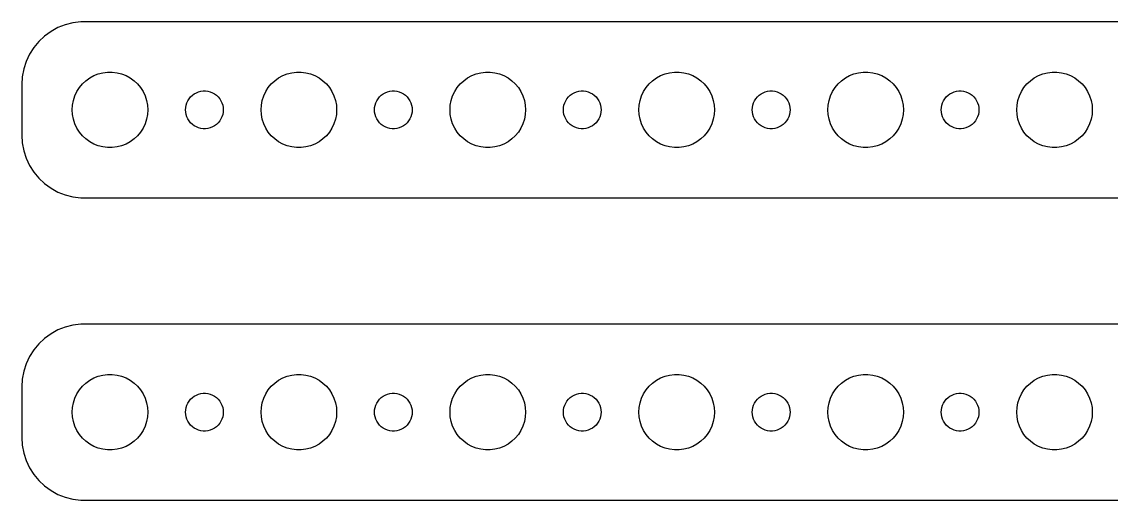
# Model space of a CAD drawing. Header units: metres. Extents: x -180 to 180, y 41 to 79.
# Drawn here: x -179.5 to -93, y 41 to 79 of the extents above; entities that cross this region are included whole.
import ezdxf

# ---------------------------------------------------------------- set-up
doc = ezdxf.new("R2010")
doc.units = ezdxf.units.M

msp = doc.modelspace()

# ---------------------------------------------------------------- linework, layer by layer
for p, q in [((-176.045, 78.7553), (-176.629, 78.5241)), ((-175.437, 78.9114), (-176.045, 78.7553)), ((-174.814, 78.9901), (-175.437, 78.9114)), ((174.814, 78.9901), (-174.814, 78.9901)), ((-177.687, 77.8526), (-178.145, 77.4227)), ((-177.179, 78.2216), (-177.687, 77.8526)), ((-176.629, 78.5241), (-177.179, 78.2216)), ((-178.145, 77.4227), (-178.545, 76.9389)), ((-178.882, 76.4088), (-179.149, 75.8406)), ((-178.545, 76.9389), (-178.882, 76.4088)), ((-179.149, 75.8406), (-179.343, 75.2434)), ((-179.461, 74.6267), (-179.5, 74)), ((-179.343, 75.2434), (-179.461, 74.6267)), ((-174.412, 74.3115), (-174.107, 74.533)), ((-174.107, 74.533), (-173.777, 74.7145)), ((-173.777, 74.7145), (-173.427, 74.8532)), ((-173.427, 74.8532), (-173.062, 74.9469)), ((-173.062, 74.9469), (-172.688, 74.9941)), ((-172.688, 74.9941), (-172.312, 74.9941)), ((-172.312, 74.9941), (-171.938, 74.9469)), ((-171.938, 74.9469), (-171.573, 74.8532)), ((-171.573, 74.8532), (-171.223, 74.7145)), ((-171.223, 74.7145), (-170.893, 74.533)), ((-170.893, 74.533), (-170.588, 74.3115)), ((-159.412, 74.3115), (-159.107, 74.533)), ((-159.107, 74.533), (-158.777, 74.7145)), ((-158.777, 74.7145), (-158.427, 74.8532)), ((-158.427, 74.8532), (-158.062, 74.9469)), ((-158.062, 74.9469), (-157.688, 74.9941)), ((-157.688, 74.9941), (-157.312, 74.9941)), ((-157.312, 74.9941), (-156.938, 74.9469)), ((-156.938, 74.9469), (-156.573, 74.8532)), ((-156.573, 74.8532), (-156.223, 74.7145)), ((-156.223, 74.7145), (-155.893, 74.533)), ((-155.893, 74.533), (-155.588, 74.3115)), ((-144.412, 74.3115), (-144.107, 74.533)), ((-144.107, 74.533), (-143.777, 74.7145)), ((-143.777, 74.7145), (-143.427, 74.8532)), ((-143.427, 74.8532), (-143.062, 74.9469)), ((-143.062, 74.9469), (-142.688, 74.9941)), ((-142.688, 74.9941), (-142.312, 74.9941)), ((-142.312, 74.9941), (-141.938, 74.9469)), ((-141.938, 74.9469), (-141.573, 74.8532)), ((-141.573, 74.8532), (-141.223, 74.7145)), ((-141.223, 74.7145), (-140.893, 74.533)), ((-140.893, 74.533), (-140.588, 74.3115)), ((-129.412, 74.3115), (-129.107, 74.533)), ((-129.107, 74.533), (-128.777, 74.7145)), ((-128.777, 74.7145), (-128.427, 74.8532)), ((-128.427, 74.8532), (-128.062, 74.9469)), ((-128.062, 74.9469), (-127.688, 74.9941)), ((-127.688, 74.9941), (-127.312, 74.9941)), ((-127.312, 74.9941), (-126.938, 74.9469)), ((-126.938, 74.9469), (-126.573, 74.8532)), ((-126.573, 74.8532), (-126.223, 74.7145)), ((-126.223, 74.7145), (-125.893, 74.533)), ((-125.893, 74.533), (-125.588, 74.3115)), ((-114.412, 74.3115), (-114.107, 74.533)), ((-114.107, 74.533), (-113.777, 74.7145)), ((-113.777, 74.7145), (-113.427, 74.8532)), ((-113.427, 74.8532), (-113.062, 74.9469)), ((-113.062, 74.9469), (-112.688, 74.9941)), ((-112.688, 74.9941), (-112.312, 74.9941)), ((-112.312, 74.9941), (-111.938, 74.9469)), ((-111.938, 74.9469), (-111.573, 74.8532)), ((-111.573, 74.8532), (-111.223, 74.7145)), ((-111.223, 74.7145), (-110.893, 74.533)), ((-110.893, 74.533), (-110.588, 74.3115)), ((-99.4123, 74.3115), (-99.1075, 74.533)), ((-99.1075, 74.533), (-98.7773, 74.7145)), ((-98.7773, 74.7145), (-98.427, 74.8532)), ((-98.427, 74.8532), (-98.0621, 74.9469)), ((-98.0621, 74.9469), (-97.6884, 74.9941)), ((-97.6884, 74.9941), (-97.3116, 74.9941)), ((-97.3116, 74.9941), (-96.9379, 74.9469)), ((-96.9379, 74.9469), (-96.573, 74.8532)), ((-96.573, 74.8532), (-96.2227, 74.7145)), ((-96.2227, 74.7145), (-95.8925, 74.533)), ((-95.8925, 74.533), (-95.5877, 74.3115)), ((-179.5, 74), (-179.5, 70)), ((-175.129, 73.4453), (-174.927, 73.7634)), ((-174.927, 73.7634), (-174.687, 74.0536)), ((-174.687, 74.0536), (-174.412, 74.3115)), ((-170.588, 74.3115), (-170.313, 74.0536)), ((-170.313, 74.0536), (-170.073, 73.7634)), ((-170.073, 73.7634), (-169.871, 73.4453)), ((-160.129, 73.4453), (-159.927, 73.7634)), ((-159.927, 73.7634), (-159.687, 74.0536)), ((-159.687, 74.0536), (-159.412, 74.3115)), ((-155.588, 74.3115), (-155.313, 74.0536)), ((-155.313, 74.0536), (-155.073, 73.7634)), ((-155.073, 73.7634), (-154.871, 73.4453)), ((-145.129, 73.4453), (-144.927, 73.7634)), ((-144.927, 73.7634), (-144.687, 74.0536)), ((-144.687, 74.0536), (-144.412, 74.3115)), ((-140.588, 74.3115), (-140.313, 74.0536)), ((-140.313, 74.0536), (-140.073, 73.7634)), ((-140.073, 73.7634), (-139.871, 73.4453)), ((-130.129, 73.4453), (-129.927, 73.7634)), ((-129.927, 73.7634), (-129.687, 74.0536)), ((-129.687, 74.0536), (-129.412, 74.3115)), ((-125.588, 74.3115), (-125.313, 74.0536)), ((-125.313, 74.0536), (-125.073, 73.7634)), ((-125.073, 73.7634), (-124.871, 73.4453)), ((-115.129, 73.4453), (-114.927, 73.7634)), ((-114.927, 73.7634), (-114.687, 74.0536)), ((-114.687, 74.0536), (-114.412, 74.3115)), ((-110.588, 74.3115), (-110.313, 74.0536)), ((-110.313, 74.0536), (-110.073, 73.7634)), ((-110.073, 73.7634), (-109.871, 73.4453)), ((-100.129, 73.4453), (-99.927, 73.7634)), ((-99.927, 73.7634), (-99.6869, 74.0536)), ((-99.6869, 74.0536), (-99.4123, 74.3115)), ((-95.5877, 74.3115), (-95.3131, 74.0536)), ((-95.3131, 74.0536), (-95.073, 73.7634)), ((-95.073, 73.7634), (-94.8711, 73.4453)), ((-175.476, 72.376), (-175.406, 72.7461)), ((-175.406, 72.7461), (-175.289, 73.1044)), ((-175.289, 73.1044), (-175.129, 73.4453)), ((-169.871, 73.4453), (-169.711, 73.1044)), ((-169.711, 73.1044), (-169.594, 72.7461)), ((-169.594, 72.7461), (-169.524, 72.376)), ((-166.395, 72.5522), (-166.314, 72.7226)), ((-166.314, 72.7226), (-166.214, 72.8817)), ((-166.214, 72.8817), (-166.093, 73.0268)), ((-166.093, 73.0268), (-165.956, 73.1558)), ((-165.956, 73.1558), (-165.804, 73.2665)), ((-165.804, 73.2665), (-165.639, 73.3572)), ((-165.639, 73.3572), (-165.464, 73.4266)), ((-165.464, 73.4266), (-165.281, 73.4734)), ((-165.281, 73.4734), (-165.094, 73.497)), ((-165.094, 73.497), (-164.906, 73.497)), ((-164.906, 73.497), (-164.719, 73.4734)), ((-164.719, 73.4734), (-164.536, 73.4266)), ((-164.536, 73.4266), (-164.361, 73.3572)), ((-164.361, 73.3572), (-164.196, 73.2665)), ((-164.196, 73.2665), (-164.044, 73.1558)), ((-164.044, 73.1558), (-163.907, 73.0268)), ((-163.907, 73.0268), (-163.786, 72.8817)), ((-163.786, 72.8817), (-163.686, 72.7226)), ((-163.686, 72.7226), (-163.605, 72.5522)), ((-160.476, 72.376), (-160.406, 72.7461)), ((-160.406, 72.7461), (-160.289, 73.1044)), ((-160.289, 73.1044), (-160.129, 73.4453)), ((-154.871, 73.4453), (-154.711, 73.1044)), ((-154.711, 73.1044), (-154.594, 72.7461)), ((-154.594, 72.7461), (-154.524, 72.376)), ((-151.395, 72.5522), (-151.314, 72.7226)), ((-151.314, 72.7226), (-151.214, 72.8817)), ((-151.214, 72.8817), (-151.093, 73.0268)), ((-151.093, 73.0268), (-150.956, 73.1558)), ((-150.956, 73.1558), (-150.804, 73.2665)), ((-150.804, 73.2665), (-150.639, 73.3572)), ((-150.639, 73.3572), (-150.464, 73.4266)), ((-150.464, 73.4266), (-150.281, 73.4734)), ((-150.281, 73.4734), (-150.094, 73.497)), ((-150.094, 73.497), (-149.906, 73.497)), ((-149.906, 73.497), (-149.719, 73.4734)), ((-149.719, 73.4734), (-149.536, 73.4266)), ((-149.536, 73.4266), (-149.361, 73.3572)), ((-149.361, 73.3572), (-149.196, 73.2665)), ((-149.196, 73.2665), (-149.044, 73.1558)), ((-149.044, 73.1558), (-148.907, 73.0268)), ((-148.907, 73.0268), (-148.786, 72.8817)), ((-148.786, 72.8817), (-148.686, 72.7226)), ((-148.686, 72.7226), (-148.605, 72.5522)), ((-145.476, 72.376), (-145.406, 72.7461)), ((-145.406, 72.7461), (-145.289, 73.1044)), ((-145.289, 73.1044), (-145.129, 73.4453)), ((-139.871, 73.4453), (-139.711, 73.1044)), ((-139.711, 73.1044), (-139.594, 72.7461)), ((-139.594, 72.7461), (-139.524, 72.376)), ((-136.395, 72.5522), (-136.314, 72.7226)), ((-136.314, 72.7226), (-136.214, 72.8817)), ((-136.214, 72.8817), (-136.093, 73.0268)), ((-136.093, 73.0268), (-135.956, 73.1558)), ((-135.956, 73.1558), (-135.804, 73.2665)), ((-135.804, 73.2665), (-135.639, 73.3572)), ((-135.639, 73.3572), (-135.464, 73.4266)), ((-135.464, 73.4266), (-135.281, 73.4734)), ((-135.281, 73.4734), (-135.094, 73.497)), ((-135.094, 73.497), (-134.906, 73.497)), ((-134.906, 73.497), (-134.719, 73.4734)), ((-134.719, 73.4734), (-134.536, 73.4266)), ((-134.536, 73.4266), (-134.361, 73.3572)), ((-134.361, 73.3572), (-134.196, 73.2665)), ((-134.196, 73.2665), (-134.044, 73.1558)), ((-134.044, 73.1558), (-133.907, 73.0268)), ((-133.907, 73.0268), (-133.786, 72.8817)), ((-133.786, 72.8817), (-133.686, 72.7226)), ((-133.686, 72.7226), (-133.605, 72.5522)), ((-130.476, 72.376), (-130.406, 72.7461)), ((-130.406, 72.7461), (-130.289, 73.1044)), ((-130.289, 73.1044), (-130.129, 73.4453)), ((-124.871, 73.4453), (-124.711, 73.1044)), ((-124.711, 73.1044), (-124.594, 72.7461)), ((-124.594, 72.7461), (-124.524, 72.376)), ((-121.395, 72.5522), (-121.314, 72.7226)), ((-121.314, 72.7226), (-121.214, 72.8817)), ((-121.214, 72.8817), (-121.093, 73.0268)), ((-121.093, 73.0268), (-120.956, 73.1558)), ((-120.956, 73.1558), (-120.804, 73.2665)), ((-120.804, 73.2665), (-120.639, 73.3572)), ((-120.639, 73.3572), (-120.464, 73.4266)), ((-120.464, 73.4266), (-120.281, 73.4734)), ((-120.281, 73.4734), (-120.094, 73.497)), ((-120.094, 73.497), (-119.906, 73.497)), ((-119.906, 73.497), (-119.719, 73.4734)), ((-119.719, 73.4734), (-119.536, 73.4266)), ((-119.536, 73.4266), (-119.361, 73.3572)), ((-119.361, 73.3572), (-119.196, 73.2665)), ((-119.196, 73.2665), (-119.044, 73.1558)), ((-119.044, 73.1558), (-118.907, 73.0268)), ((-118.907, 73.0268), (-118.786, 72.8817)), ((-118.786, 72.8817), (-118.686, 72.7226)), ((-118.686, 72.7226), (-118.605, 72.5522)), ((-115.476, 72.376), (-115.406, 72.7461)), ((-115.406, 72.7461), (-115.289, 73.1044)), ((-115.289, 73.1044), (-115.129, 73.4453)), ((-109.871, 73.4453), (-109.711, 73.1044)), ((-109.711, 73.1044), (-109.594, 72.7461)), ((-109.594, 72.7461), (-109.524, 72.376)), ((-106.395, 72.5522), (-106.314, 72.7226)), ((-106.314, 72.7226), (-106.214, 72.8817)), ((-106.214, 72.8817), (-106.093, 73.0268)), ((-106.093, 73.0268), (-105.956, 73.1558)), ((-105.956, 73.1558), (-105.804, 73.2665)), ((-105.804, 73.2665), (-105.639, 73.3572)), ((-105.639, 73.3572), (-105.464, 73.4266)), ((-105.464, 73.4266), (-105.281, 73.4734)), ((-105.281, 73.4734), (-105.094, 73.497)), ((-105.094, 73.497), (-104.906, 73.497)), ((-104.906, 73.497), (-104.719, 73.4734)), ((-104.719, 73.4734), (-104.536, 73.4266)), ((-104.536, 73.4266), (-104.361, 73.3572)), ((-104.361, 73.3572), (-104.196, 73.2665)), ((-104.196, 73.2665), (-104.044, 73.1558)), ((-104.044, 73.1558), (-103.907, 73.0268)), ((-103.907, 73.0268), (-103.786, 72.8817)), ((-103.786, 72.8817), (-103.686, 72.7226)), ((-103.686, 72.7226), (-103.605, 72.5522)), ((-100.476, 72.376), (-100.406, 72.7461)), ((-100.406, 72.7461), (-100.289, 73.1044)), ((-100.289, 73.1044), (-100.129, 73.4453)), ((-94.8711, 73.4453), (-94.7107, 73.1044)), ((-94.7107, 73.1044), (-94.5943, 72.7461)), ((-94.5943, 72.7461), (-94.5237, 72.376)), ((-175.5, 72), (-175.476, 72.376)), ((-175.476, 71.624), (-175.5, 72)), ((-169.524, 72.376), (-169.5, 72)), ((-169.5, 72), (-169.524, 71.624)), ((-166.5, 72), (-166.488, 72.188)), ((-166.488, 71.812), (-166.5, 72)), ((-166.488, 72.188), (-166.453, 72.373)), ((-166.453, 71.627), (-166.488, 71.812)), ((-166.453, 72.373), (-166.395, 72.5522)), ((-163.605, 72.5522), (-163.547, 72.373)), ((-163.547, 72.373), (-163.512, 72.188)), ((-163.512, 71.812), (-163.547, 71.627)), ((-163.512, 72.188), (-163.5, 72)), ((-163.5, 72), (-163.512, 71.812)), ((-160.5, 72), (-160.476, 72.376)), ((-160.476, 71.624), (-160.5, 72)), ((-154.524, 72.376), (-154.5, 72)), ((-154.5, 72), (-154.524, 71.624)), ((-151.5, 72), (-151.488, 72.188)), ((-151.488, 71.812), (-151.5, 72)), ((-151.488, 72.188), (-151.453, 72.373)), ((-151.453, 71.627), (-151.488, 71.812)), ((-151.453, 72.373), (-151.395, 72.5522)), ((-148.605, 72.5522), (-148.547, 72.373)), ((-148.547, 72.373), (-148.512, 72.188)), ((-148.512, 71.812), (-148.547, 71.627)), ((-148.512, 72.188), (-148.5, 72)), ((-148.5, 72), (-148.512, 71.812)), ((-145.5, 72), (-145.476, 72.376)), ((-145.476, 71.624), (-145.5, 72)), ((-139.524, 72.376), (-139.5, 72)), ((-139.5, 72), (-139.524, 71.624)), ((-136.5, 72), (-136.488, 72.188)), ((-136.488, 71.812), (-136.5, 72)), ((-136.488, 72.188), (-136.453, 72.373)), ((-136.453, 71.627), (-136.488, 71.812)), ((-136.453, 72.373), (-136.395, 72.5522)), ((-133.605, 72.5522), (-133.547, 72.373)), ((-133.547, 72.373), (-133.512, 72.188)), ((-133.512, 71.812), (-133.547, 71.627)), ((-133.512, 72.188), (-133.5, 72)), ((-133.5, 72), (-133.512, 71.812)), ((-130.5, 72), (-130.476, 72.376)), ((-130.476, 71.624), (-130.5, 72)), ((-124.524, 72.376), (-124.5, 72)), ((-124.5, 72), (-124.524, 71.624)), ((-121.5, 72), (-121.488, 72.188)), ((-121.488, 71.812), (-121.5, 72)), ((-121.488, 72.188), (-121.453, 72.373)), ((-121.453, 71.627), (-121.488, 71.812)), ((-121.453, 72.373), (-121.395, 72.5522)), ((-118.605, 72.5522), (-118.547, 72.373)), ((-118.547, 72.373), (-118.512, 72.188)), ((-118.512, 71.812), (-118.547, 71.627)), ((-118.512, 72.188), (-118.5, 72)), ((-118.5, 72), (-118.512, 71.812)), ((-115.5, 72), (-115.476, 72.376)), ((-115.476, 71.624), (-115.5, 72)), ((-109.524, 72.376), (-109.5, 72)), ((-109.5, 72), (-109.524, 71.624)), ((-106.5, 72), (-106.488, 72.188)), ((-106.488, 71.812), (-106.5, 72)), ((-106.488, 72.188), (-106.453, 72.373)), ((-106.453, 71.627), (-106.488, 71.812)), ((-106.453, 72.373), (-106.395, 72.5522)), ((-103.605, 72.5522), (-103.547, 72.373)), ((-103.547, 72.373), (-103.512, 72.188)), ((-103.512, 71.812), (-103.547, 71.627)), ((-103.512, 72.188), (-103.5, 72)), ((-103.5, 72), (-103.512, 71.812)), ((-100.5, 72), (-100.476, 72.376)), ((-100.476, 71.624), (-100.5, 72)), ((-94.5237, 72.376), (-94.5, 72)), ((-94.5, 72), (-94.5237, 71.624)), ((-175.406, 71.2539), (-175.476, 71.624)), ((-175.289, 70.8956), (-175.406, 71.2539)), ((-169.594, 71.2539), (-169.711, 70.8956)), ((-169.524, 71.624), (-169.594, 71.2539)), ((-166.395, 71.4478), (-166.453, 71.627)), ((-166.314, 71.2774), (-166.395, 71.4478)), ((-166.214, 71.1183), (-166.314, 71.2774)), ((-166.093, 70.9732), (-166.214, 71.1183)), ((-165.956, 70.8442), (-166.093, 70.9732)), ((-163.907, 70.9732), (-164.044, 70.8442)), ((-163.786, 71.1183), (-163.907, 70.9732)), ((-163.686, 71.2774), (-163.786, 71.1183)), ((-163.605, 71.4478), (-163.686, 71.2774)), ((-163.547, 71.627), (-163.605, 71.4478)), ((-160.406, 71.2539), (-160.476, 71.624)), ((-160.289, 70.8956), (-160.406, 71.2539)), ((-154.594, 71.2539), (-154.711, 70.8956)), ((-154.524, 71.624), (-154.594, 71.2539)), ((-151.395, 71.4478), (-151.453, 71.627)), ((-151.314, 71.2774), (-151.395, 71.4478)), ((-151.214, 71.1183), (-151.314, 71.2774)), ((-151.093, 70.9732), (-151.214, 71.1183)), ((-150.956, 70.8442), (-151.093, 70.9732)), ((-148.907, 70.9732), (-149.044, 70.8442)), ((-148.786, 71.1183), (-148.907, 70.9732)), ((-148.686, 71.2774), (-148.786, 71.1183)), ((-148.605, 71.4478), (-148.686, 71.2774)), ((-148.547, 71.627), (-148.605, 71.4478)), ((-145.406, 71.2539), (-145.476, 71.624)), ((-145.289, 70.8956), (-145.406, 71.2539)), ((-139.594, 71.2539), (-139.711, 70.8956)), ((-139.524, 71.624), (-139.594, 71.2539)), ((-136.395, 71.4478), (-136.453, 71.627)), ((-136.314, 71.2774), (-136.395, 71.4478)), ((-136.214, 71.1183), (-136.314, 71.2774)), ((-136.093, 70.9732), (-136.214, 71.1183)), ((-135.956, 70.8442), (-136.093, 70.9732)), ((-133.907, 70.9732), (-134.044, 70.8442)), ((-133.786, 71.1183), (-133.907, 70.9732)), ((-133.686, 71.2774), (-133.786, 71.1183)), ((-133.605, 71.4478), (-133.686, 71.2774)), ((-133.547, 71.627), (-133.605, 71.4478)), ((-130.406, 71.2539), (-130.476, 71.624)), ((-130.289, 70.8956), (-130.406, 71.2539)), ((-124.594, 71.2539), (-124.711, 70.8956)), ((-124.524, 71.624), (-124.594, 71.2539)), ((-121.395, 71.4478), (-121.453, 71.627)), ((-121.314, 71.2774), (-121.395, 71.4478)), ((-121.214, 71.1183), (-121.314, 71.2774)), ((-121.093, 70.9732), (-121.214, 71.1183)), ((-120.956, 70.8442), (-121.093, 70.9732)), ((-118.907, 70.9732), (-119.044, 70.8442)), ((-118.786, 71.1183), (-118.907, 70.9732)), ((-118.686, 71.2774), (-118.786, 71.1183)), ((-118.605, 71.4478), (-118.686, 71.2774)), ((-118.547, 71.627), (-118.605, 71.4478)), ((-115.406, 71.2539), (-115.476, 71.624)), ((-115.289, 70.8956), (-115.406, 71.2539)), ((-109.594, 71.2539), (-109.711, 70.8956)), ((-109.524, 71.624), (-109.594, 71.2539)), ((-106.395, 71.4478), (-106.453, 71.627)), ((-106.314, 71.2774), (-106.395, 71.4478)), ((-106.214, 71.1183), (-106.314, 71.2774)), ((-106.093, 70.9732), (-106.214, 71.1183)), ((-105.956, 70.8442), (-106.093, 70.9732)), ((-103.907, 70.9732), (-104.044, 70.8442)), ((-103.786, 71.1183), (-103.907, 70.9732)), ((-103.686, 71.2774), (-103.786, 71.1183)), ((-103.605, 71.4478), (-103.686, 71.2774)), ((-103.547, 71.627), (-103.605, 71.4478)), ((-100.406, 71.2539), (-100.476, 71.624)), ((-100.289, 70.8956), (-100.406, 71.2539)), ((-94.5943, 71.2539), (-94.7107, 70.8956)), ((-94.5237, 71.624), (-94.5943, 71.2539)), ((-175.129, 70.5547), (-175.289, 70.8956)), ((-174.927, 70.2366), (-175.129, 70.5547)), ((-174.687, 69.9464), (-174.927, 70.2366)), ((-170.073, 70.2366), (-170.313, 69.9464)), ((-169.871, 70.5547), (-170.073, 70.2366)), ((-169.711, 70.8956), (-169.871, 70.5547)), ((-165.804, 70.7335), (-165.956, 70.8442)), ((-165.639, 70.6428), (-165.804, 70.7335)), ((-165.464, 70.5734), (-165.639, 70.6428)), ((-165.281, 70.5266), (-165.464, 70.5734)), ((-165.094, 70.503), (-165.281, 70.5266)), ((-164.906, 70.503), (-165.094, 70.503)), ((-164.719, 70.5266), (-164.906, 70.503)), ((-164.536, 70.5734), (-164.719, 70.5266)), ((-164.361, 70.6428), (-164.536, 70.5734)), ((-164.196, 70.7335), (-164.361, 70.6428)), ((-164.044, 70.8442), (-164.196, 70.7335)), ((-160.129, 70.5547), (-160.289, 70.8956)), ((-159.927, 70.2366), (-160.129, 70.5547)), ((-159.687, 69.9464), (-159.927, 70.2366)), ((-155.073, 70.2366), (-155.313, 69.9464)), ((-154.871, 70.5547), (-155.073, 70.2366)), ((-154.711, 70.8956), (-154.871, 70.5547)), ((-150.804, 70.7335), (-150.956, 70.8442)), ((-150.639, 70.6428), (-150.804, 70.7335)), ((-150.464, 70.5734), (-150.639, 70.6428)), ((-150.281, 70.5266), (-150.464, 70.5734)), ((-150.094, 70.503), (-150.281, 70.5266)), ((-149.906, 70.503), (-150.094, 70.503)), ((-149.719, 70.5266), (-149.906, 70.503)), ((-149.536, 70.5734), (-149.719, 70.5266)), ((-149.361, 70.6428), (-149.536, 70.5734)), ((-149.196, 70.7335), (-149.361, 70.6428)), ((-149.044, 70.8442), (-149.196, 70.7335)), ((-145.129, 70.5547), (-145.289, 70.8956)), ((-144.927, 70.2366), (-145.129, 70.5547)), ((-144.687, 69.9464), (-144.927, 70.2366)), ((-140.073, 70.2366), (-140.313, 69.9464)), ((-139.871, 70.5547), (-140.073, 70.2366)), ((-139.711, 70.8956), (-139.871, 70.5547)), ((-135.804, 70.7335), (-135.956, 70.8442)), ((-135.639, 70.6428), (-135.804, 70.7335)), ((-135.464, 70.5734), (-135.639, 70.6428)), ((-135.281, 70.5266), (-135.464, 70.5734)), ((-135.094, 70.503), (-135.281, 70.5266)), ((-134.906, 70.503), (-135.094, 70.503)), ((-134.719, 70.5266), (-134.906, 70.503)), ((-134.536, 70.5734), (-134.719, 70.5266)), ((-134.361, 70.6428), (-134.536, 70.5734)), ((-134.196, 70.7335), (-134.361, 70.6428)), ((-134.044, 70.8442), (-134.196, 70.7335)), ((-130.129, 70.5547), (-130.289, 70.8956)), ((-129.927, 70.2366), (-130.129, 70.5547)), ((-129.687, 69.9464), (-129.927, 70.2366)), ((-125.073, 70.2366), (-125.313, 69.9464)), ((-124.871, 70.5547), (-125.073, 70.2366)), ((-124.711, 70.8956), (-124.871, 70.5547)), ((-120.804, 70.7335), (-120.956, 70.8442)), ((-120.639, 70.6428), (-120.804, 70.7335)), ((-120.464, 70.5734), (-120.639, 70.6428)), ((-120.281, 70.5266), (-120.464, 70.5734)), ((-120.094, 70.503), (-120.281, 70.5266)), ((-119.906, 70.503), (-120.094, 70.503)), ((-119.719, 70.5266), (-119.906, 70.503)), ((-119.536, 70.5734), (-119.719, 70.5266)), ((-119.361, 70.6428), (-119.536, 70.5734)), ((-119.196, 70.7335), (-119.361, 70.6428)), ((-119.044, 70.8442), (-119.196, 70.7335)), ((-115.129, 70.5547), (-115.289, 70.8956)), ((-114.927, 70.2366), (-115.129, 70.5547)), ((-114.687, 69.9464), (-114.927, 70.2366)), ((-110.073, 70.2366), (-110.313, 69.9464)), ((-109.871, 70.5547), (-110.073, 70.2366)), ((-109.711, 70.8956), (-109.871, 70.5547)), ((-105.804, 70.7335), (-105.956, 70.8442)), ((-105.639, 70.6428), (-105.804, 70.7335)), ((-105.464, 70.5734), (-105.639, 70.6428)), ((-105.281, 70.5266), (-105.464, 70.5734)), ((-105.094, 70.503), (-105.281, 70.5266)), ((-104.906, 70.503), (-105.094, 70.503)), ((-104.719, 70.5266), (-104.906, 70.503)), ((-104.536, 70.5734), (-104.719, 70.5266)), ((-104.361, 70.6428), (-104.536, 70.5734)), ((-104.196, 70.7335), (-104.361, 70.6428)), ((-104.044, 70.8442), (-104.196, 70.7335)), ((-100.129, 70.5547), (-100.289, 70.8956)), ((-99.927, 70.2366), (-100.129, 70.5547)), ((-99.6869, 69.9464), (-99.927, 70.2366)), ((-95.073, 70.2366), (-95.3131, 69.9464)), ((-94.8711, 70.5547), (-95.073, 70.2366)), ((-94.7107, 70.8956), (-94.8711, 70.5547)), ((-179.5, 70), (-179.461, 69.3733)), ((-179.461, 69.3733), (-179.343, 68.7566)), ((-174.412, 69.6885), (-174.687, 69.9464)), ((-174.107, 69.467), (-174.412, 69.6885)), ((-173.777, 69.2855), (-174.107, 69.467)), ((-173.427, 69.1468), (-173.777, 69.2855)), ((-171.223, 69.2855), (-171.573, 69.1468)), ((-170.893, 69.467), (-171.223, 69.2855)), ((-170.588, 69.6885), (-170.893, 69.467)), ((-170.313, 69.9464), (-170.588, 69.6885)), ((-159.412, 69.6885), (-159.687, 69.9464)), ((-159.107, 69.467), (-159.412, 69.6885)), ((-158.777, 69.2855), (-159.107, 69.467)), ((-158.427, 69.1468), (-158.777, 69.2855)), ((-156.223, 69.2855), (-156.573, 69.1468)), ((-155.893, 69.467), (-156.223, 69.2855)), ((-155.588, 69.6885), (-155.893, 69.467)), ((-155.313, 69.9464), (-155.588, 69.6885)), ((-144.412, 69.6885), (-144.687, 69.9464)), ((-144.107, 69.467), (-144.412, 69.6885)), ((-143.777, 69.2855), (-144.107, 69.467)), ((-143.427, 69.1468), (-143.777, 69.2855)), ((-141.223, 69.2855), (-141.573, 69.1468)), ((-140.893, 69.467), (-141.223, 69.2855)), ((-140.588, 69.6885), (-140.893, 69.467)), ((-140.313, 69.9464), (-140.588, 69.6885)), ((-129.412, 69.6885), (-129.687, 69.9464)), ((-129.107, 69.467), (-129.412, 69.6885)), ((-128.777, 69.2855), (-129.107, 69.467)), ((-128.427, 69.1468), (-128.777, 69.2855)), ((-126.223, 69.2855), (-126.573, 69.1468)), ((-125.893, 69.467), (-126.223, 69.2855)), ((-125.588, 69.6885), (-125.893, 69.467)), ((-125.313, 69.9464), (-125.588, 69.6885)), ((-114.412, 69.6885), (-114.687, 69.9464)), ((-114.107, 69.467), (-114.412, 69.6885)), ((-113.777, 69.2855), (-114.107, 69.467)), ((-113.427, 69.1468), (-113.777, 69.2855)), ((-111.223, 69.2855), (-111.573, 69.1468)), ((-110.893, 69.467), (-111.223, 69.2855)), ((-110.588, 69.6885), (-110.893, 69.467)), ((-110.313, 69.9464), (-110.588, 69.6885)), ((-99.4123, 69.6885), (-99.6869, 69.9464)), ((-99.1075, 69.467), (-99.4123, 69.6885)), ((-98.7773, 69.2855), (-99.1075, 69.467)), ((-98.427, 69.1468), (-98.7773, 69.2855)), ((-96.2227, 69.2855), (-96.573, 69.1468)), ((-95.8925, 69.467), (-96.2227, 69.2855)), ((-95.5877, 69.6885), (-95.8925, 69.467)), ((-95.3131, 69.9464), (-95.5877, 69.6885)), ((-179.343, 68.7566), (-179.149, 68.1594)), ((-173.062, 69.0531), (-173.427, 69.1468)), ((-172.688, 69.0059), (-173.062, 69.0531)), ((-172.312, 69.0059), (-172.688, 69.0059)), ((-171.938, 69.0531), (-172.312, 69.0059)), ((-171.573, 69.1468), (-171.938, 69.0531)), ((-158.062, 69.0531), (-158.427, 69.1468)), ((-157.688, 69.0059), (-158.062, 69.0531)), ((-157.312, 69.0059), (-157.688, 69.0059)), ((-156.938, 69.0531), (-157.312, 69.0059)), ((-156.573, 69.1468), (-156.938, 69.0531)), ((-143.062, 69.0531), (-143.427, 69.1468)), ((-142.688, 69.0059), (-143.062, 69.0531)), ((-142.312, 69.0059), (-142.688, 69.0059)), ((-141.938, 69.0531), (-142.312, 69.0059)), ((-141.573, 69.1468), (-141.938, 69.0531)), ((-128.062, 69.0531), (-128.427, 69.1468)), ((-127.688, 69.0059), (-128.062, 69.0531)), ((-127.312, 69.0059), (-127.688, 69.0059)), ((-126.938, 69.0531), (-127.312, 69.0059)), ((-126.573, 69.1468), (-126.938, 69.0531)), ((-113.062, 69.0531), (-113.427, 69.1468)), ((-112.688, 69.0059), (-113.062, 69.0531)), ((-112.312, 69.0059), (-112.688, 69.0059)), ((-111.938, 69.0531), (-112.312, 69.0059)), ((-111.573, 69.1468), (-111.938, 69.0531)), ((-98.0621, 69.0531), (-98.427, 69.1468)), ((-97.6884, 69.0059), (-98.0621, 69.0531)), ((-97.3116, 69.0059), (-97.6884, 69.0059)), ((-96.9379, 69.0531), (-97.3116, 69.0059)), ((-96.573, 69.1468), (-96.9379, 69.0531)), ((-179.149, 68.1594), (-178.882, 67.5912)), ((-178.882, 67.5912), (-178.545, 67.0611)), ((-178.545, 67.0611), (-178.145, 66.5773)), ((-178.145, 66.5773), (-177.687, 66.1474)), ((-177.687, 66.1474), (-177.179, 65.7784)), ((-177.179, 65.7784), (-176.629, 65.4759)), ((-176.629, 65.4759), (-176.045, 65.2447)), ((-176.045, 65.2447), (-175.437, 65.0886)), ((-175.437, 65.0886), (-174.814, 65.0099)), ((-174.814, 65.0099), (174.814, 65.0099)), ((-176.629, 54.5241), (-177.179, 54.2216)), ((-176.045, 54.7553), (-176.629, 54.5241)), ((-175.437, 54.9114), (-176.045, 54.7553)), ((-174.814, 54.9901), (-175.437, 54.9114)), ((174.814, 54.9901), (-174.814, 54.9901)), ((-177.687, 53.8526), (-178.145, 53.4227)), ((-177.179, 54.2216), (-177.687, 53.8526)), ((-178.545, 52.9389), (-178.882, 52.4088)), ((-178.145, 53.4227), (-178.545, 52.9389)), ((-178.882, 52.4088), (-179.149, 51.8406)), ((-179.343, 51.2434), (-179.461, 50.6267)), ((-179.149, 51.8406), (-179.343, 51.2434)), ((-179.461, 50.6267), (-179.5, 50)), ((-174.687, 50.0536), (-174.412, 50.3115)), ((-174.412, 50.3115), (-174.107, 50.533)), ((-174.107, 50.533), (-173.777, 50.7145)), ((-173.777, 50.7145), (-173.427, 50.8532)), ((-173.427, 50.8532), (-173.062, 50.9469)), ((-173.062, 50.9469), (-172.688, 50.9941)), ((-172.688, 50.9941), (-172.312, 50.9941)), ((-172.312, 50.9941), (-171.938, 50.9469)), ((-171.938, 50.9469), (-171.573, 50.8532)), ((-171.573, 50.8532), (-171.223, 50.7145)), ((-171.223, 50.7145), (-170.893, 50.533)), ((-170.893, 50.533), (-170.588, 50.3115)), ((-170.588, 50.3115), (-170.313, 50.0536)), ((-159.687, 50.0536), (-159.412, 50.3115)), ((-159.412, 50.3115), (-159.107, 50.533)), ((-159.107, 50.533), (-158.777, 50.7145)), ((-158.777, 50.7145), (-158.427, 50.8532)), ((-158.427, 50.8532), (-158.062, 50.9469)), ((-158.062, 50.9469), (-157.688, 50.9941)), ((-157.688, 50.9941), (-157.312, 50.9941)), ((-157.312, 50.9941), (-156.938, 50.9469)), ((-156.938, 50.9469), (-156.573, 50.8532)), ((-156.573, 50.8532), (-156.223, 50.7145)), ((-156.223, 50.7145), (-155.893, 50.533)), ((-155.893, 50.533), (-155.588, 50.3115)), ((-155.588, 50.3115), (-155.313, 50.0536)), ((-144.687, 50.0536), (-144.412, 50.3115)), ((-144.412, 50.3115), (-144.107, 50.533)), ((-144.107, 50.533), (-143.777, 50.7145)), ((-143.777, 50.7145), (-143.427, 50.8532)), ((-143.427, 50.8532), (-143.062, 50.9469)), ((-143.062, 50.9469), (-142.688, 50.9941)), ((-142.688, 50.9941), (-142.312, 50.9941)), ((-142.312, 50.9941), (-141.938, 50.9469)), ((-141.938, 50.9469), (-141.573, 50.8532)), ((-141.573, 50.8532), (-141.223, 50.7145)), ((-141.223, 50.7145), (-140.893, 50.533)), ((-140.893, 50.533), (-140.588, 50.3115)), ((-140.588, 50.3115), (-140.313, 50.0536)), ((-129.687, 50.0536), (-129.412, 50.3115)), ((-129.412, 50.3115), (-129.107, 50.533)), ((-129.107, 50.533), (-128.777, 50.7145)), ((-128.777, 50.7145), (-128.427, 50.8532)), ((-128.427, 50.8532), (-128.062, 50.9469)), ((-128.062, 50.9469), (-127.688, 50.9941)), ((-127.688, 50.9941), (-127.312, 50.9941)), ((-127.312, 50.9941), (-126.938, 50.9469)), ((-126.938, 50.9469), (-126.573, 50.8532)), ((-126.573, 50.8532), (-126.223, 50.7145)), ((-126.223, 50.7145), (-125.893, 50.533)), ((-125.893, 50.533), (-125.588, 50.3115)), ((-125.588, 50.3115), (-125.313, 50.0536)), ((-114.687, 50.0536), (-114.412, 50.3115)), ((-114.412, 50.3115), (-114.107, 50.533)), ((-114.107, 50.533), (-113.777, 50.7145)), ((-113.777, 50.7145), (-113.427, 50.8532)), ((-113.427, 50.8532), (-113.062, 50.9469)), ((-113.062, 50.9469), (-112.688, 50.9941)), ((-112.688, 50.9941), (-112.312, 50.9941)), ((-112.312, 50.9941), (-111.938, 50.9469)), ((-111.938, 50.9469), (-111.573, 50.8532)), ((-111.573, 50.8532), (-111.223, 50.7145)), ((-111.223, 50.7145), (-110.893, 50.533)), ((-110.893, 50.533), (-110.588, 50.3115)), ((-110.588, 50.3115), (-110.313, 50.0536)), ((-99.6869, 50.0536), (-99.4123, 50.3115)), ((-99.4123, 50.3115), (-99.1075, 50.533)), ((-99.1075, 50.533), (-98.7773, 50.7145)), ((-98.7773, 50.7145), (-98.427, 50.8532)), ((-98.427, 50.8532), (-98.0621, 50.9469)), ((-98.0621, 50.9469), (-97.6884, 50.9941)), ((-97.6884, 50.9941), (-97.3116, 50.9941)), ((-97.3116, 50.9941), (-96.9379, 50.9469)), ((-96.9379, 50.9469), (-96.573, 50.8532)), ((-96.573, 50.8532), (-96.2227, 50.7145)), ((-96.2227, 50.7145), (-95.8925, 50.533)), ((-95.8925, 50.533), (-95.5877, 50.3115)), ((-95.5877, 50.3115), (-95.3131, 50.0536)), ((-179.5, 50), (-179.5, 46)), ((-175.289, 49.1044), (-175.129, 49.4453)), ((-175.129, 49.4453), (-174.927, 49.7634)), ((-174.927, 49.7634), (-174.687, 50.0536)), ((-170.313, 50.0536), (-170.073, 49.7634)), ((-170.073, 49.7634), (-169.871, 49.4453)), ((-169.871, 49.4453), (-169.711, 49.1044)), ((-165.804, 49.2665), (-165.639, 49.3572)), ((-165.639, 49.3572), (-165.464, 49.4266)), ((-165.464, 49.4266), (-165.281, 49.4734)), ((-165.281, 49.4734), (-165.094, 49.497)), ((-165.094, 49.497), (-164.906, 49.497)), ((-164.906, 49.497), (-164.719, 49.4734)), ((-164.719, 49.4734), (-164.536, 49.4266)), ((-164.536, 49.4266), (-164.361, 49.3572)), ((-164.361, 49.3572), (-164.196, 49.2665)), ((-160.289, 49.1044), (-160.129, 49.4453)), ((-160.129, 49.4453), (-159.927, 49.7634)), ((-159.927, 49.7634), (-159.687, 50.0536)), ((-155.313, 50.0536), (-155.073, 49.7634)), ((-155.073, 49.7634), (-154.871, 49.4453)), ((-154.871, 49.4453), (-154.711, 49.1044)), ((-150.804, 49.2665), (-150.639, 49.3572)), ((-150.639, 49.3572), (-150.464, 49.4266)), ((-150.464, 49.4266), (-150.281, 49.4734)), ((-150.281, 49.4734), (-150.094, 49.497)), ((-150.094, 49.497), (-149.906, 49.497)), ((-149.906, 49.497), (-149.719, 49.4734)), ((-149.719, 49.4734), (-149.536, 49.4266)), ((-149.536, 49.4266), (-149.361, 49.3572)), ((-149.361, 49.3572), (-149.196, 49.2665)), ((-145.289, 49.1044), (-145.129, 49.4453)), ((-145.129, 49.4453), (-144.927, 49.7634)), ((-144.927, 49.7634), (-144.687, 50.0536)), ((-140.313, 50.0536), (-140.073, 49.7634)), ((-140.073, 49.7634), (-139.871, 49.4453)), ((-139.871, 49.4453), (-139.711, 49.1044)), ((-135.804, 49.2665), (-135.639, 49.3572)), ((-135.639, 49.3572), (-135.464, 49.4266)), ((-135.464, 49.4266), (-135.281, 49.4734)), ((-135.281, 49.4734), (-135.094, 49.497)), ((-135.094, 49.497), (-134.906, 49.497)), ((-134.906, 49.497), (-134.719, 49.4734)), ((-134.719, 49.4734), (-134.536, 49.4266)), ((-134.536, 49.4266), (-134.361, 49.3572)), ((-134.361, 49.3572), (-134.196, 49.2665)), ((-130.289, 49.1044), (-130.129, 49.4453)), ((-130.129, 49.4453), (-129.927, 49.7634)), ((-129.927, 49.7634), (-129.687, 50.0536)), ((-125.313, 50.0536), (-125.073, 49.7634)), ((-125.073, 49.7634), (-124.871, 49.4453)), ((-124.871, 49.4453), (-124.711, 49.1044)), ((-120.804, 49.2665), (-120.639, 49.3572)), ((-120.639, 49.3572), (-120.464, 49.4266)), ((-120.464, 49.4266), (-120.281, 49.4734)), ((-120.281, 49.4734), (-120.094, 49.497)), ((-120.094, 49.497), (-119.906, 49.497)), ((-119.906, 49.497), (-119.719, 49.4734)), ((-119.719, 49.4734), (-119.536, 49.4266)), ((-119.536, 49.4266), (-119.361, 49.3572)), ((-119.361, 49.3572), (-119.196, 49.2665)), ((-115.289, 49.1044), (-115.129, 49.4453)), ((-115.129, 49.4453), (-114.927, 49.7634)), ((-114.927, 49.7634), (-114.687, 50.0536)), ((-110.313, 50.0536), (-110.073, 49.7634)), ((-110.073, 49.7634), (-109.871, 49.4453)), ((-109.871, 49.4453), (-109.711, 49.1044)), ((-105.804, 49.2665), (-105.639, 49.3572)), ((-105.639, 49.3572), (-105.464, 49.4266)), ((-105.464, 49.4266), (-105.281, 49.4734)), ((-105.281, 49.4734), (-105.094, 49.497)), ((-105.094, 49.497), (-104.906, 49.497)), ((-104.906, 49.497), (-104.719, 49.4734)), ((-104.719, 49.4734), (-104.536, 49.4266)), ((-104.536, 49.4266), (-104.361, 49.3572)), ((-104.361, 49.3572), (-104.196, 49.2665)), ((-100.289, 49.1044), (-100.129, 49.4453)), ((-100.129, 49.4453), (-99.927, 49.7634)), ((-99.927, 49.7634), (-99.6869, 50.0536)), ((-95.3131, 50.0536), (-95.073, 49.7634)), ((-95.073, 49.7634), (-94.8711, 49.4453)), ((-94.8711, 49.4453), (-94.7107, 49.1044)), ((-175.476, 48.376), (-175.406, 48.7461)), ((-175.406, 48.7461), (-175.289, 49.1044)), ((-169.711, 49.1044), (-169.594, 48.7461)), ((-169.594, 48.7461), (-169.524, 48.376)), ((-166.453, 48.373), (-166.395, 48.5522)), ((-166.395, 48.5522), (-166.314, 48.7226)), ((-166.314, 48.7226), (-166.214, 48.8817)), ((-166.214, 48.8817), (-166.093, 49.0268)), ((-166.093, 49.0268), (-165.956, 49.1558)), ((-165.956, 49.1558), (-165.804, 49.2665)), ((-164.196, 49.2665), (-164.044, 49.1558)), ((-164.044, 49.1558), (-163.907, 49.0268)), ((-163.907, 49.0268), (-163.786, 48.8817)), ((-163.786, 48.8817), (-163.686, 48.7226)), ((-163.686, 48.7226), (-163.605, 48.5522)), ((-163.605, 48.5522), (-163.547, 48.373)), ((-160.476, 48.376), (-160.406, 48.7461)), ((-160.406, 48.7461), (-160.289, 49.1044)), ((-154.711, 49.1044), (-154.594, 48.7461)), ((-154.594, 48.7461), (-154.524, 48.376)), ((-151.453, 48.373), (-151.395, 48.5522)), ((-151.395, 48.5522), (-151.314, 48.7226)), ((-151.314, 48.7226), (-151.214, 48.8817)), ((-151.214, 48.8817), (-151.093, 49.0268)), ((-151.093, 49.0268), (-150.956, 49.1558)), ((-150.956, 49.1558), (-150.804, 49.2665)), ((-149.196, 49.2665), (-149.044, 49.1558)), ((-149.044, 49.1558), (-148.907, 49.0268)), ((-148.907, 49.0268), (-148.786, 48.8817)), ((-148.786, 48.8817), (-148.686, 48.7226)), ((-148.686, 48.7226), (-148.605, 48.5522)), ((-148.605, 48.5522), (-148.547, 48.373)), ((-145.476, 48.376), (-145.406, 48.7461)), ((-145.406, 48.7461), (-145.289, 49.1044)), ((-139.711, 49.1044), (-139.594, 48.7461)), ((-139.594, 48.7461), (-139.524, 48.376)), ((-136.453, 48.373), (-136.395, 48.5522)), ((-136.395, 48.5522), (-136.314, 48.7226)), ((-136.314, 48.7226), (-136.214, 48.8817)), ((-136.214, 48.8817), (-136.093, 49.0268)), ((-136.093, 49.0268), (-135.956, 49.1558)), ((-135.956, 49.1558), (-135.804, 49.2665)), ((-134.196, 49.2665), (-134.044, 49.1558)), ((-134.044, 49.1558), (-133.907, 49.0268)), ((-133.907, 49.0268), (-133.786, 48.8817)), ((-133.786, 48.8817), (-133.686, 48.7226)), ((-133.686, 48.7226), (-133.605, 48.5522)), ((-133.605, 48.5522), (-133.547, 48.373)), ((-130.476, 48.376), (-130.406, 48.7461)), ((-130.406, 48.7461), (-130.289, 49.1044)), ((-124.711, 49.1044), (-124.594, 48.7461)), ((-124.594, 48.7461), (-124.524, 48.376)), ((-121.453, 48.373), (-121.395, 48.5522)), ((-121.395, 48.5522), (-121.314, 48.7226)), ((-121.314, 48.7226), (-121.214, 48.8817)), ((-121.214, 48.8817), (-121.093, 49.0268)), ((-121.093, 49.0268), (-120.956, 49.1558)), ((-120.956, 49.1558), (-120.804, 49.2665)), ((-119.196, 49.2665), (-119.044, 49.1558)), ((-119.044, 49.1558), (-118.907, 49.0268)), ((-118.907, 49.0268), (-118.786, 48.8817)), ((-118.786, 48.8817), (-118.686, 48.7226)), ((-118.686, 48.7226), (-118.605, 48.5522)), ((-118.605, 48.5522), (-118.547, 48.373)), ((-115.476, 48.376), (-115.406, 48.7461)), ((-115.406, 48.7461), (-115.289, 49.1044)), ((-109.711, 49.1044), (-109.594, 48.7461)), ((-109.594, 48.7461), (-109.524, 48.376)), ((-106.453, 48.373), (-106.395, 48.5522)), ((-106.395, 48.5522), (-106.314, 48.7226)), ((-106.314, 48.7226), (-106.214, 48.8817)), ((-106.214, 48.8817), (-106.093, 49.0268)), ((-106.093, 49.0268), (-105.956, 49.1558)), ((-105.956, 49.1558), (-105.804, 49.2665)), ((-104.196, 49.2665), (-104.044, 49.1558)), ((-104.044, 49.1558), (-103.907, 49.0268)), ((-103.907, 49.0268), (-103.786, 48.8817)), ((-103.786, 48.8817), (-103.686, 48.7226)), ((-103.686, 48.7226), (-103.605, 48.5522)), ((-103.605, 48.5522), (-103.547, 48.373)), ((-100.476, 48.376), (-100.406, 48.7461)), ((-100.406, 48.7461), (-100.289, 49.1044)), ((-94.7107, 49.1044), (-94.5943, 48.7461)), ((-94.5943, 48.7461), (-94.5237, 48.376)), ((-175.5, 48), (-175.476, 48.376)), ((-175.476, 47.624), (-175.5, 48)), ((-175.406, 47.2539), (-175.476, 47.624)), ((-169.524, 47.624), (-169.594, 47.2539)), ((-169.524, 48.376), (-169.5, 48)), ((-169.5, 48), (-169.524, 47.624)), ((-166.5, 48), (-166.488, 48.188)), ((-166.488, 47.812), (-166.5, 48)), ((-166.488, 48.188), (-166.453, 48.373)), ((-166.453, 47.627), (-166.488, 47.812)), ((-166.395, 47.4478), (-166.453, 47.627)), ((-163.547, 47.627), (-163.605, 47.4478)), ((-163.547, 48.373), (-163.512, 48.188)), ((-163.512, 47.812), (-163.547, 47.627)), ((-163.512, 48.188), (-163.5, 48)), ((-163.5, 48), (-163.512, 47.812)), ((-160.5, 48), (-160.476, 48.376)), ((-160.476, 47.624), (-160.5, 48)), ((-160.406, 47.2539), (-160.476, 47.624)), ((-154.524, 47.624), (-154.594, 47.2539)), ((-154.524, 48.376), (-154.5, 48)), ((-154.5, 48), (-154.524, 47.624)), ((-151.5, 48), (-151.488, 48.188)), ((-151.488, 47.812), (-151.5, 48)), ((-151.488, 48.188), (-151.453, 48.373)), ((-151.453, 47.627), (-151.488, 47.812)), ((-151.395, 47.4478), (-151.453, 47.627)), ((-148.547, 47.627), (-148.605, 47.4478)), ((-148.547, 48.373), (-148.512, 48.188)), ((-148.512, 47.812), (-148.547, 47.627)), ((-148.512, 48.188), (-148.5, 48)), ((-148.5, 48), (-148.512, 47.812)), ((-145.5, 48), (-145.476, 48.376)), ((-145.476, 47.624), (-145.5, 48)), ((-145.406, 47.2539), (-145.476, 47.624)), ((-139.524, 47.624), (-139.594, 47.2539)), ((-139.524, 48.376), (-139.5, 48)), ((-139.5, 48), (-139.524, 47.624)), ((-136.5, 48), (-136.488, 48.188)), ((-136.488, 47.812), (-136.5, 48)), ((-136.488, 48.188), (-136.453, 48.373)), ((-136.453, 47.627), (-136.488, 47.812)), ((-136.395, 47.4478), (-136.453, 47.627)), ((-133.547, 47.627), (-133.605, 47.4478)), ((-133.547, 48.373), (-133.512, 48.188)), ((-133.512, 47.812), (-133.547, 47.627)), ((-133.512, 48.188), (-133.5, 48)), ((-133.5, 48), (-133.512, 47.812)), ((-130.5, 48), (-130.476, 48.376)), ((-130.476, 47.624), (-130.5, 48)), ((-130.406, 47.2539), (-130.476, 47.624)), ((-124.524, 47.624), (-124.594, 47.2539)), ((-124.524, 48.376), (-124.5, 48)), ((-124.5, 48), (-124.524, 47.624)), ((-121.5, 48), (-121.488, 48.188)), ((-121.488, 47.812), (-121.5, 48)), ((-121.488, 48.188), (-121.453, 48.373)), ((-121.453, 47.627), (-121.488, 47.812)), ((-121.395, 47.4478), (-121.453, 47.627)), ((-118.547, 47.627), (-118.605, 47.4478)), ((-118.547, 48.373), (-118.512, 48.188)), ((-118.512, 47.812), (-118.547, 47.627)), ((-118.512, 48.188), (-118.5, 48)), ((-118.5, 48), (-118.512, 47.812)), ((-115.5, 48), (-115.476, 48.376)), ((-115.476, 47.624), (-115.5, 48)), ((-115.406, 47.2539), (-115.476, 47.624)), ((-109.524, 47.624), (-109.594, 47.2539)), ((-109.524, 48.376), (-109.5, 48)), ((-109.5, 48), (-109.524, 47.624)), ((-106.5, 48), (-106.488, 48.188)), ((-106.488, 47.812), (-106.5, 48)), ((-106.488, 48.188), (-106.453, 48.373)), ((-106.453, 47.627), (-106.488, 47.812)), ((-106.395, 47.4478), (-106.453, 47.627)), ((-103.547, 47.627), (-103.605, 47.4478)), ((-103.547, 48.373), (-103.512, 48.188)), ((-103.512, 47.812), (-103.547, 47.627)), ((-103.512, 48.188), (-103.5, 48)), ((-103.5, 48), (-103.512, 47.812)), ((-100.5, 48), (-100.476, 48.376)), ((-100.476, 47.624), (-100.5, 48)), ((-100.406, 47.2539), (-100.476, 47.624)), ((-94.5237, 47.624), (-94.5943, 47.2539)), ((-94.5237, 48.376), (-94.5, 48)), ((-94.5, 48), (-94.5237, 47.624)), ((-175.289, 46.8956), (-175.406, 47.2539)), ((-175.129, 46.5547), (-175.289, 46.8956)), ((-169.711, 46.8956), (-169.871, 46.5547)), ((-169.594, 47.2539), (-169.711, 46.8956)), ((-166.314, 47.2774), (-166.395, 47.4478)), ((-166.214, 47.1183), (-166.314, 47.2774)), ((-166.093, 46.9732), (-166.214, 47.1183)), ((-165.956, 46.8442), (-166.093, 46.9732)), ((-165.804, 46.7335), (-165.956, 46.8442)), ((-165.639, 46.6428), (-165.804, 46.7335)), ((-164.196, 46.7335), (-164.361, 46.6428)), ((-164.044, 46.8442), (-164.196, 46.7335)), ((-163.907, 46.9732), (-164.044, 46.8442)), ((-163.786, 47.1183), (-163.907, 46.9732)), ((-163.686, 47.2774), (-163.786, 47.1183)), ((-163.605, 47.4478), (-163.686, 47.2774)), ((-160.289, 46.8956), (-160.406, 47.2539)), ((-160.129, 46.5547), (-160.289, 46.8956)), ((-154.711, 46.8956), (-154.871, 46.5547)), ((-154.594, 47.2539), (-154.711, 46.8956)), ((-151.314, 47.2774), (-151.395, 47.4478)), ((-151.214, 47.1183), (-151.314, 47.2774)), ((-151.093, 46.9732), (-151.214, 47.1183)), ((-150.956, 46.8442), (-151.093, 46.9732)), ((-150.804, 46.7335), (-150.956, 46.8442)), ((-150.639, 46.6428), (-150.804, 46.7335)), ((-149.196, 46.7335), (-149.361, 46.6428)), ((-149.044, 46.8442), (-149.196, 46.7335)), ((-148.907, 46.9732), (-149.044, 46.8442)), ((-148.786, 47.1183), (-148.907, 46.9732)), ((-148.686, 47.2774), (-148.786, 47.1183)), ((-148.605, 47.4478), (-148.686, 47.2774)), ((-145.289, 46.8956), (-145.406, 47.2539)), ((-145.129, 46.5547), (-145.289, 46.8956)), ((-139.711, 46.8956), (-139.871, 46.5547)), ((-139.594, 47.2539), (-139.711, 46.8956)), ((-136.314, 47.2774), (-136.395, 47.4478)), ((-136.214, 47.1183), (-136.314, 47.2774)), ((-136.093, 46.9732), (-136.214, 47.1183)), ((-135.956, 46.8442), (-136.093, 46.9732)), ((-135.804, 46.7335), (-135.956, 46.8442)), ((-135.639, 46.6428), (-135.804, 46.7335)), ((-134.196, 46.7335), (-134.361, 46.6428)), ((-134.044, 46.8442), (-134.196, 46.7335)), ((-133.907, 46.9732), (-134.044, 46.8442)), ((-133.786, 47.1183), (-133.907, 46.9732)), ((-133.686, 47.2774), (-133.786, 47.1183)), ((-133.605, 47.4478), (-133.686, 47.2774)), ((-130.289, 46.8956), (-130.406, 47.2539)), ((-130.129, 46.5547), (-130.289, 46.8956)), ((-124.711, 46.8956), (-124.871, 46.5547)), ((-124.594, 47.2539), (-124.711, 46.8956)), ((-121.314, 47.2774), (-121.395, 47.4478)), ((-121.214, 47.1183), (-121.314, 47.2774)), ((-121.093, 46.9732), (-121.214, 47.1183)), ((-120.956, 46.8442), (-121.093, 46.9732)), ((-120.804, 46.7335), (-120.956, 46.8442)), ((-120.639, 46.6428), (-120.804, 46.7335)), ((-119.196, 46.7335), (-119.361, 46.6428)), ((-119.044, 46.8442), (-119.196, 46.7335)), ((-118.907, 46.9732), (-119.044, 46.8442)), ((-118.786, 47.1183), (-118.907, 46.9732)), ((-118.686, 47.2774), (-118.786, 47.1183)), ((-118.605, 47.4478), (-118.686, 47.2774)), ((-115.289, 46.8956), (-115.406, 47.2539)), ((-115.129, 46.5547), (-115.289, 46.8956)), ((-109.711, 46.8956), (-109.871, 46.5547)), ((-109.594, 47.2539), (-109.711, 46.8956)), ((-106.314, 47.2774), (-106.395, 47.4478)), ((-106.214, 47.1183), (-106.314, 47.2774)), ((-106.093, 46.9732), (-106.214, 47.1183)), ((-105.956, 46.8442), (-106.093, 46.9732)), ((-105.804, 46.7335), (-105.956, 46.8442)), ((-105.639, 46.6428), (-105.804, 46.7335)), ((-104.196, 46.7335), (-104.361, 46.6428)), ((-104.044, 46.8442), (-104.196, 46.7335)), ((-103.907, 46.9732), (-104.044, 46.8442)), ((-103.786, 47.1183), (-103.907, 46.9732)), ((-103.686, 47.2774), (-103.786, 47.1183)), ((-103.605, 47.4478), (-103.686, 47.2774)), ((-100.289, 46.8956), (-100.406, 47.2539)), ((-100.129, 46.5547), (-100.289, 46.8956)), ((-94.7107, 46.8956), (-94.8711, 46.5547)), ((-94.5943, 47.2539), (-94.7107, 46.8956)), ((-179.5, 46), (-179.461, 45.3733)), ((-174.927, 46.2366), (-175.129, 46.5547)), ((-174.687, 45.9464), (-174.927, 46.2366)), ((-174.412, 45.6885), (-174.687, 45.9464)), ((-170.313, 45.9464), (-170.588, 45.6885)), ((-170.073, 46.2366), (-170.313, 45.9464)), ((-169.871, 46.5547), (-170.073, 46.2366)), ((-165.464, 46.5734), (-165.639, 46.6428)), ((-165.281, 46.5266), (-165.464, 46.5734)), ((-165.094, 46.503), (-165.281, 46.5266)), ((-164.906, 46.503), (-165.094, 46.503)), ((-164.719, 46.5266), (-164.906, 46.503)), ((-164.536, 46.5734), (-164.719, 46.5266)), ((-164.361, 46.6428), (-164.536, 46.5734)), ((-159.927, 46.2366), (-160.129, 46.5547)), ((-159.687, 45.9464), (-159.927, 46.2366)), ((-159.412, 45.6885), (-159.687, 45.9464)), ((-155.313, 45.9464), (-155.588, 45.6885)), ((-155.073, 46.2366), (-155.313, 45.9464)), ((-154.871, 46.5547), (-155.073, 46.2366)), ((-150.464, 46.5734), (-150.639, 46.6428)), ((-150.281, 46.5266), (-150.464, 46.5734)), ((-150.094, 46.503), (-150.281, 46.5266)), ((-149.906, 46.503), (-150.094, 46.503)), ((-149.719, 46.5266), (-149.906, 46.503)), ((-149.536, 46.5734), (-149.719, 46.5266)), ((-149.361, 46.6428), (-149.536, 46.5734)), ((-144.927, 46.2366), (-145.129, 46.5547)), ((-144.687, 45.9464), (-144.927, 46.2366)), ((-144.412, 45.6885), (-144.687, 45.9464)), ((-140.313, 45.9464), (-140.588, 45.6885)), ((-140.073, 46.2366), (-140.313, 45.9464)), ((-139.871, 46.5547), (-140.073, 46.2366)), ((-135.464, 46.5734), (-135.639, 46.6428)), ((-135.281, 46.5266), (-135.464, 46.5734)), ((-135.094, 46.503), (-135.281, 46.5266)), ((-134.906, 46.503), (-135.094, 46.503)), ((-134.719, 46.5266), (-134.906, 46.503)), ((-134.536, 46.5734), (-134.719, 46.5266)), ((-134.361, 46.6428), (-134.536, 46.5734)), ((-129.927, 46.2366), (-130.129, 46.5547)), ((-129.687, 45.9464), (-129.927, 46.2366)), ((-129.412, 45.6885), (-129.687, 45.9464)), ((-125.313, 45.9464), (-125.588, 45.6885)), ((-125.073, 46.2366), (-125.313, 45.9464)), ((-124.871, 46.5547), (-125.073, 46.2366)), ((-120.464, 46.5734), (-120.639, 46.6428)), ((-120.281, 46.5266), (-120.464, 46.5734)), ((-120.094, 46.503), (-120.281, 46.5266)), ((-119.906, 46.503), (-120.094, 46.503)), ((-119.719, 46.5266), (-119.906, 46.503)), ((-119.536, 46.5734), (-119.719, 46.5266)), ((-119.361, 46.6428), (-119.536, 46.5734)), ((-114.927, 46.2366), (-115.129, 46.5547)), ((-114.687, 45.9464), (-114.927, 46.2366)), ((-114.412, 45.6885), (-114.687, 45.9464)), ((-110.313, 45.9464), (-110.588, 45.6885)), ((-110.073, 46.2366), (-110.313, 45.9464)), ((-109.871, 46.5547), (-110.073, 46.2366)), ((-105.464, 46.5734), (-105.639, 46.6428)), ((-105.281, 46.5266), (-105.464, 46.5734)), ((-105.094, 46.503), (-105.281, 46.5266)), ((-104.906, 46.503), (-105.094, 46.503)), ((-104.719, 46.5266), (-104.906, 46.503)), ((-104.536, 46.5734), (-104.719, 46.5266)), ((-104.361, 46.6428), (-104.536, 46.5734)), ((-99.927, 46.2366), (-100.129, 46.5547)), ((-99.6869, 45.9464), (-99.927, 46.2366)), ((-99.4123, 45.6885), (-99.6869, 45.9464)), ((-95.3131, 45.9464), (-95.5877, 45.6885)), ((-95.073, 46.2366), (-95.3131, 45.9464)), ((-94.8711, 46.5547), (-95.073, 46.2366)), ((-179.461, 45.3733), (-179.343, 44.7566)), ((-174.107, 45.467), (-174.412, 45.6885)), ((-173.777, 45.2855), (-174.107, 45.467)), ((-173.427, 45.1468), (-173.777, 45.2855)), ((-173.062, 45.0531), (-173.427, 45.1468)), ((-172.688, 45.0059), (-173.062, 45.0531)), ((-172.312, 45.0059), (-172.688, 45.0059)), ((-171.938, 45.0531), (-172.312, 45.0059)), ((-171.573, 45.1468), (-171.938, 45.0531)), ((-171.223, 45.2855), (-171.573, 45.1468)), ((-170.893, 45.467), (-171.223, 45.2855)), ((-170.588, 45.6885), (-170.893, 45.467)), ((-159.107, 45.467), (-159.412, 45.6885)), ((-158.777, 45.2855), (-159.107, 45.467)), ((-158.427, 45.1468), (-158.777, 45.2855)), ((-158.062, 45.0531), (-158.427, 45.1468)), ((-157.688, 45.0059), (-158.062, 45.0531)), ((-157.312, 45.0059), (-157.688, 45.0059)), ((-156.938, 45.0531), (-157.312, 45.0059)), ((-156.573, 45.1468), (-156.938, 45.0531)), ((-156.223, 45.2855), (-156.573, 45.1468)), ((-155.893, 45.467), (-156.223, 45.2855)), ((-155.588, 45.6885), (-155.893, 45.467)), ((-144.107, 45.467), (-144.412, 45.6885)), ((-143.777, 45.2855), (-144.107, 45.467)), ((-143.427, 45.1468), (-143.777, 45.2855)), ((-143.062, 45.0531), (-143.427, 45.1468)), ((-142.688, 45.0059), (-143.062, 45.0531)), ((-142.312, 45.0059), (-142.688, 45.0059)), ((-141.938, 45.0531), (-142.312, 45.0059)), ((-141.573, 45.1468), (-141.938, 45.0531)), ((-141.223, 45.2855), (-141.573, 45.1468)), ((-140.893, 45.467), (-141.223, 45.2855)), ((-140.588, 45.6885), (-140.893, 45.467)), ((-129.107, 45.467), (-129.412, 45.6885)), ((-128.777, 45.2855), (-129.107, 45.467)), ((-128.427, 45.1468), (-128.777, 45.2855)), ((-128.062, 45.0531), (-128.427, 45.1468)), ((-127.688, 45.0059), (-128.062, 45.0531)), ((-127.312, 45.0059), (-127.688, 45.0059)), ((-126.938, 45.0531), (-127.312, 45.0059)), ((-126.573, 45.1468), (-126.938, 45.0531)), ((-126.223, 45.2855), (-126.573, 45.1468)), ((-125.893, 45.467), (-126.223, 45.2855)), ((-125.588, 45.6885), (-125.893, 45.467)), ((-114.107, 45.467), (-114.412, 45.6885)), ((-113.777, 45.2855), (-114.107, 45.467)), ((-113.427, 45.1468), (-113.777, 45.2855)), ((-113.062, 45.0531), (-113.427, 45.1468)), ((-112.688, 45.0059), (-113.062, 45.0531)), ((-112.312, 45.0059), (-112.688, 45.0059)), ((-111.938, 45.0531), (-112.312, 45.0059)), ((-111.573, 45.1468), (-111.938, 45.0531)), ((-111.223, 45.2855), (-111.573, 45.1468)), ((-110.893, 45.467), (-111.223, 45.2855)), ((-110.588, 45.6885), (-110.893, 45.467)), ((-99.1075, 45.467), (-99.4123, 45.6885)), ((-98.7773, 45.2855), (-99.1075, 45.467)), ((-98.427, 45.1468), (-98.7773, 45.2855)), ((-98.0621, 45.0531), (-98.427, 45.1468)), ((-97.6884, 45.0059), (-98.0621, 45.0531)), ((-97.3116, 45.0059), (-97.6884, 45.0059)), ((-96.9379, 45.0531), (-97.3116, 45.0059)), ((-96.573, 45.1468), (-96.9379, 45.0531)), ((-96.2227, 45.2855), (-96.573, 45.1468)), ((-95.8925, 45.467), (-96.2227, 45.2855)), ((-95.5877, 45.6885), (-95.8925, 45.467)), ((-179.343, 44.7566), (-179.149, 44.1594)), ((-179.149, 44.1594), (-178.882, 43.5912)), ((-178.882, 43.5912), (-178.545, 43.0611)), ((-178.545, 43.0611), (-178.145, 42.5773)), ((-178.145, 42.5773), (-177.687, 42.1474)), ((-177.687, 42.1474), (-177.179, 41.7784)), ((-177.179, 41.7784), (-176.629, 41.4759)), ((-176.629, 41.4759), (-176.045, 41.2447)), ((-176.045, 41.2447), (-175.437, 41.0886)), ((-175.437, 41.0886), (-174.814, 41.0099)), ((-174.814, 41.0099), (174.814, 41.0099))]:
    msp.add_line(p, q)

doc.saveas('drawing.dxf')
